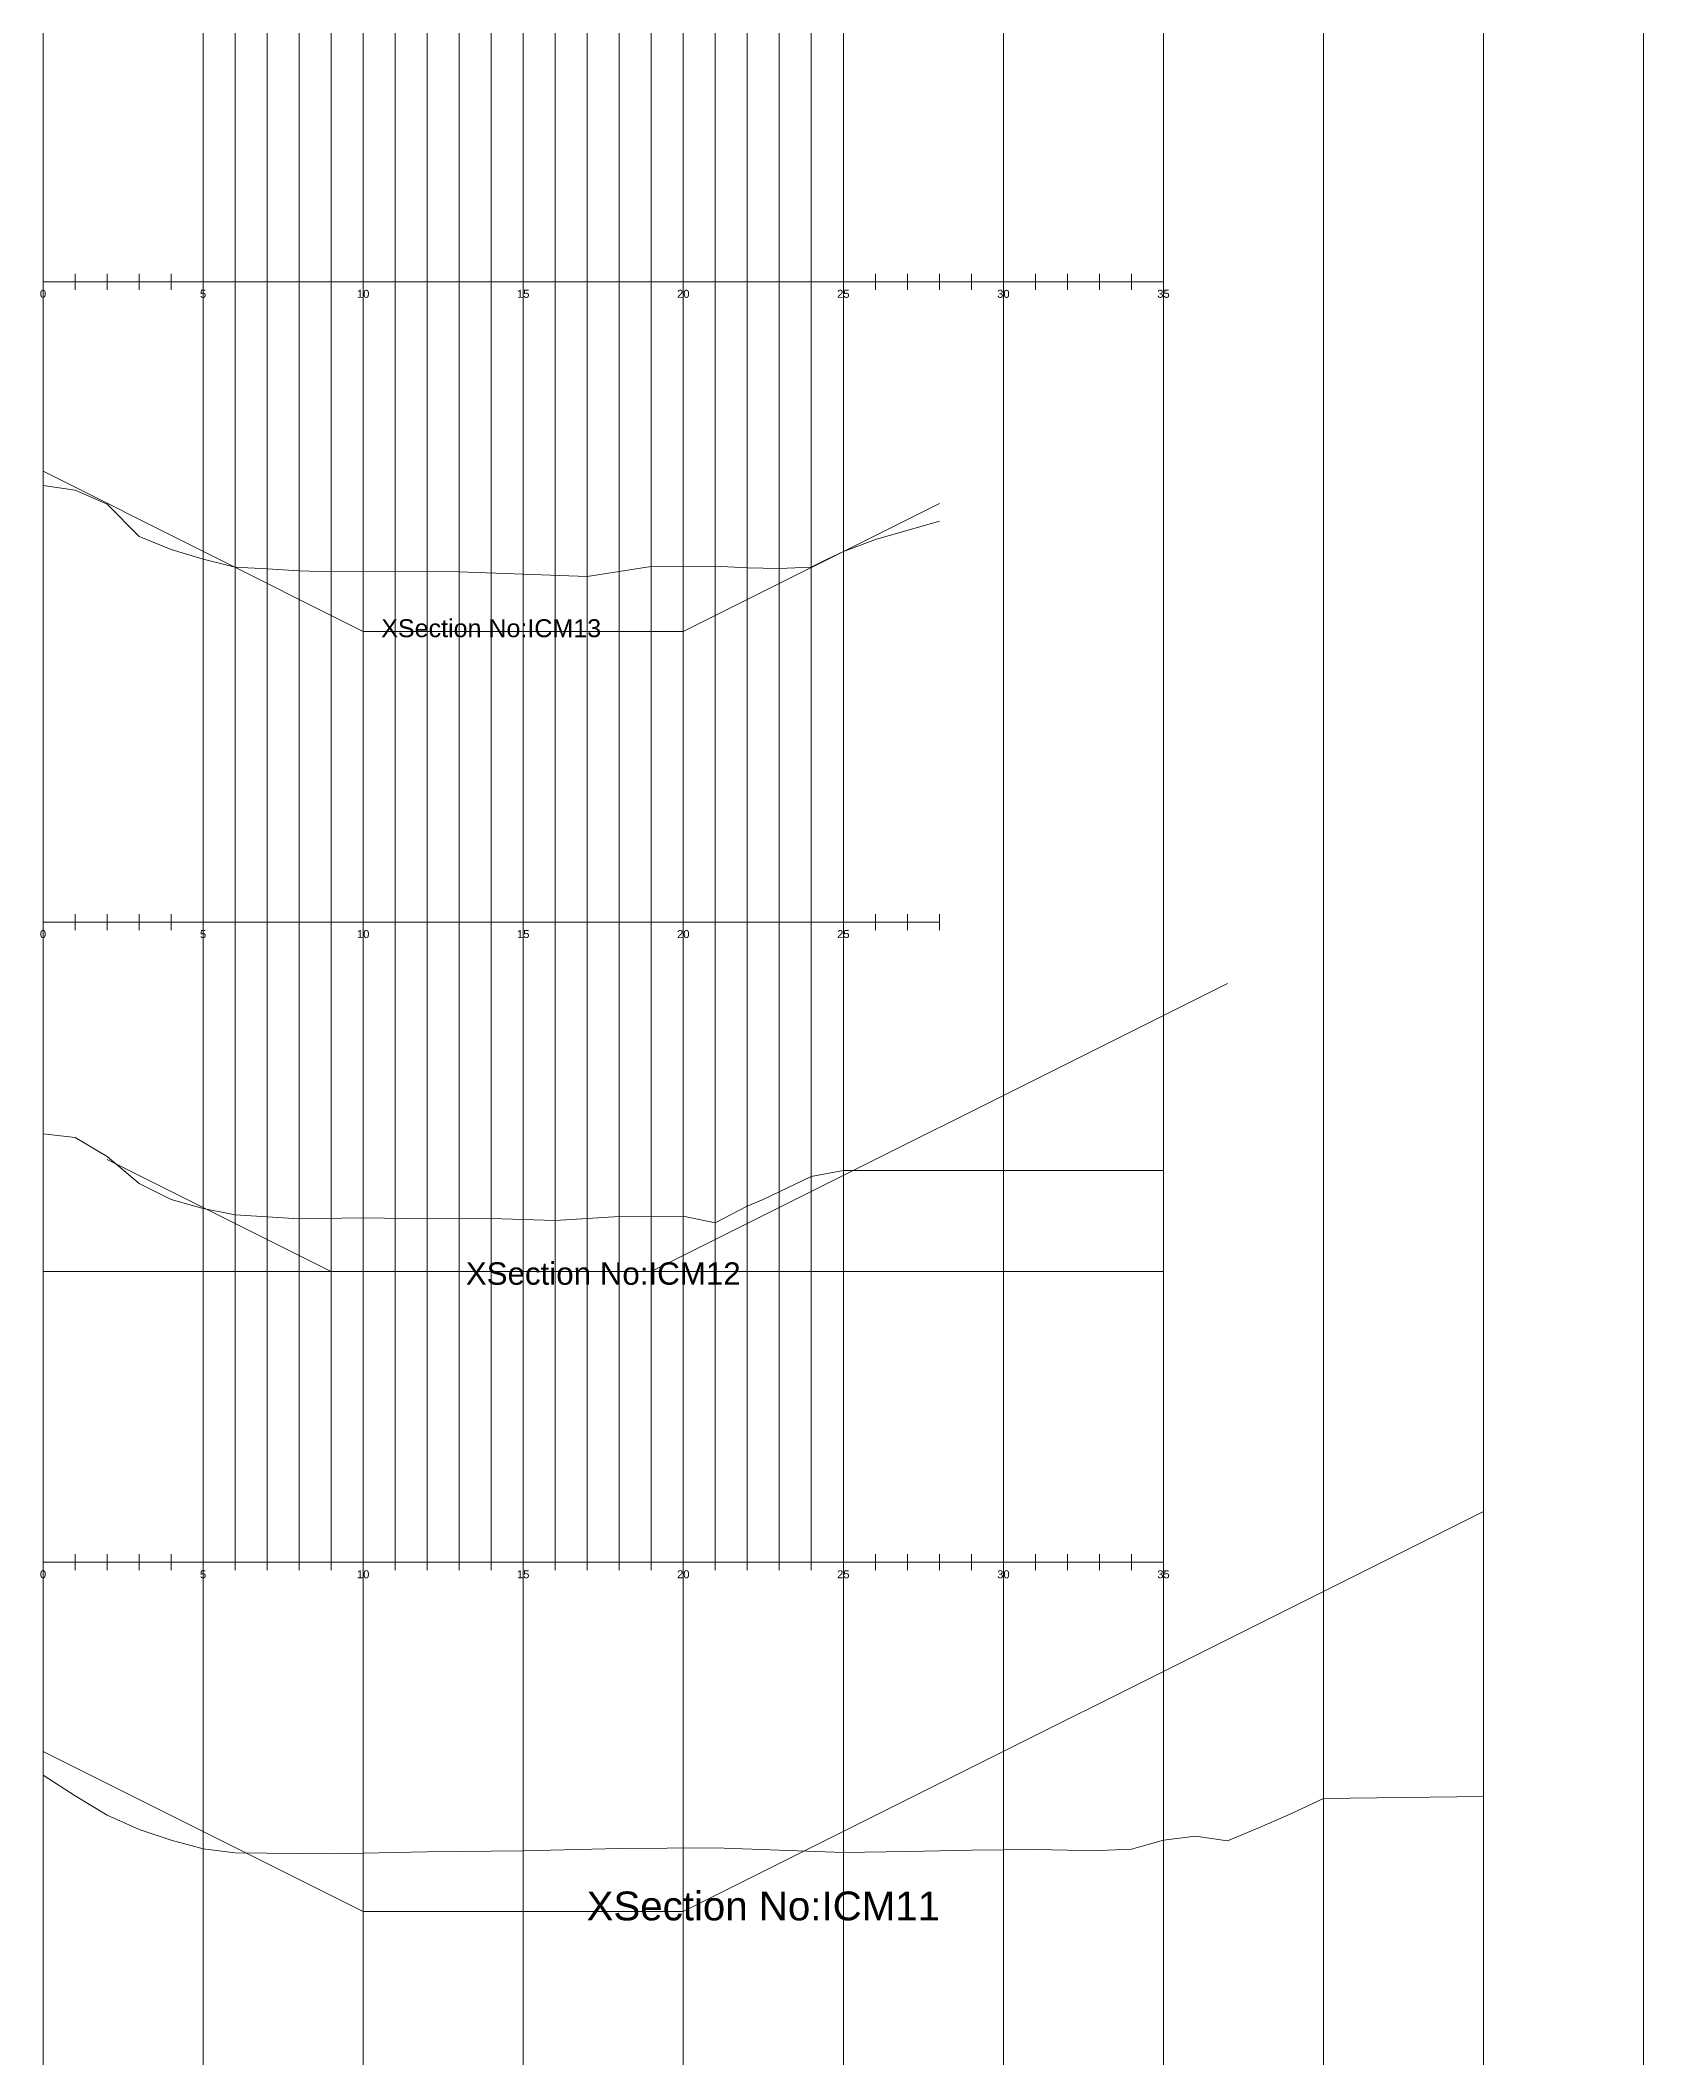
# Model space of a CAD drawing. Header units: inches. Extents: x 1000 to 1050, y 19 to 510.
# Drawn here: x 999.9 to 1050, y 244.5 to 307.5 of the extents above; entities that cross this region are included whole.
import ezdxf

# ---------------------------------------------------------------- set-up
doc = ezdxf.new("R2010")
doc.units = ezdxf.units.IN
doc.header["$LTSCALE"] = 7
doc.header["$MEASUREMENT"] = 0
doc.layers.add('Cross Section Labels', color=7, linetype='Continuous', lineweight=9)
doc.styles.get("Standard").update_dxf_attribs({"font": 'arial.ttf'})

msp = doc.modelspace()

# ---------------------------------------------------------------- linework, layer by layer
at = {"layer": 'Cross Section Labels'}
for p, q in [((1000, 510), (1000, 20)), ((1005, 510), (1005, 20)), ((1006, 260), (1006, 510)), ((1007, 260), (1007, 510)), ((1008, 260), (1008, 510)), ((1009, 260), (1009, 510)), ((1010, 510), (1010, 20)), ((1010, 260), (1010, 510)), ((1010, 260), (1010, 510)), ((1011, 260), (1011, 510)), ((1012, 260), (1012, 510)), ((1013, 260), (1013, 510)), ((1014, 260), (1014, 510)), ((1015, 510), (1015, 20)), ((1015, 260), (1015, 510)), ((1016, 260), (1016, 510)), ((1017, 260), (1017, 510)), ((1018, 260), (1018, 510)), ((1019, 260), (1019, 510)), ((1020, 510), (1020, 20)), ((1020, 260), (1020, 510)), ((1020, 260), (1020, 510)), ((1021, 260), (1021, 510)), ((1022, 260), (1022, 510)), ((1023, 260), (1023, 510)), ((1024, 260), (1024, 510)), ((1025, 510), (1025, 20)), ((1030, 510), (1030, 20)), ((1035, 510), (1035, 20)), ((1040, 510), (1040, 20)), ((1045, 510), (1045, 20)), ((1050, 510), (1050, 20)), ((1000, 269.08), (1035, 269.08))]:
    msp.add_line(p, q, dxfattribs=at)
for points in [[(1000, 299.75), (1000, 300.25)], [(1000, 299.75), (1000, 300.25)], [(1000, 300), (1035, 300)], [(1000, 300), (1035, 300)], [(1001, 299.75), (1001, 300.25)], [(1001, 299.75), (1001, 300.25)], [(1002, 299.75), (1002, 300.25)], [(1002, 299.75), (1002, 300.25)], [(1003, 299.75), (1003, 300.25)], [(1003, 299.75), (1003, 300.25)], [(1004, 299.75), (1004, 300.25)], [(1004, 299.75), (1004, 300.25)], [(1005, 299.75), (1005, 300.25)], [(1005, 299.75), (1005, 300.25)], [(1006, 299.75), (1006, 300.25)], [(1006, 299.75), (1006, 300.25)], [(1007, 299.75), (1007, 300.25)], [(1007, 299.75), (1007, 300.25)], [(1008, 299.75), (1008, 300.25)], [(1008, 299.75), (1008, 300.25)], [(1009, 299.75), (1009, 300.25)], [(1009, 299.75), (1009, 300.25)], [(1010, 299.75), (1010, 300.25)], [(1010, 299.75), (1010, 300.25)], [(1011, 299.75), (1011, 300.25)], [(1011, 299.75), (1011, 300.25)], [(1012, 299.75), (1012, 300.25)], [(1012, 299.75), (1012, 300.25)], [(1013, 299.75), (1013, 300.25)], [(1013, 299.75), (1013, 300.25)], [(1014, 299.75), (1014, 300.25)], [(1014, 299.75), (1014, 300.25)], [(1015, 299.75), (1015, 300.25)], [(1015, 299.75), (1015, 300.25)], [(1016, 299.75), (1016, 300.25)], [(1016, 299.75), (1016, 300.25)], [(1017, 299.75), (1017, 300.25)], [(1017, 299.75), (1017, 300.25)], [(1018, 299.75), (1018, 300.25)], [(1018, 299.75), (1018, 300.25)], [(1019, 299.75), (1019, 300.25)], [(1019, 299.75), (1019, 300.25)], [(1020, 299.75), (1020, 300.25)], [(1020, 299.75), (1020, 300.25)], [(1021, 299.75), (1021, 300.25)], [(1021, 299.75), (1021, 300.25)], [(1022, 299.75), (1022, 300.25)], [(1022, 299.75), (1022, 300.25)], [(1023, 299.75), (1023, 300.25)], [(1023, 299.75), (1023, 300.25)], [(1024, 299.75), (1024, 300.25)], [(1024, 299.75), (1024, 300.25)], [(1025, 299.75), (1025, 300.25)], [(1025, 299.75), (1025, 300.25)], [(1026, 299.75), (1026, 300.25)], [(1026, 299.75), (1026, 300.25)], [(1027, 299.75), (1027, 300.25)], [(1027, 299.75), (1027, 300.25)], [(1028, 299.75), (1028, 300.25)], [(1028, 299.75), (1028, 300.25)], [(1029, 299.75), (1029, 300.25)], [(1029, 299.75), (1029, 300.25)], [(1030, 299.75), (1030, 300.25)], [(1030, 299.75), (1030, 300.25)], [(1031, 299.75), (1031, 300.25)], [(1031, 299.75), (1031, 300.25)], [(1032, 299.75), (1032, 300.25)], [(1032, 299.75), (1032, 300.25)], [(1033, 299.75), (1033, 300.25)], [(1033, 299.75), (1033, 300.25)], [(1034, 299.75), (1034, 300.25)], [(1034, 299.75), (1034, 300.25)], [(1035, 299.75), (1035, 300.25)], [(1035, 299.75), (1035, 300.25)], [(1000, 294.08), (1010, 289.08), (1015, 289.08), (1020, 289.08), (1028, 293.08)], [(1028, 292.522), (1026, 291.952), (1025, 291.572), (1024.5, 291.334), (1024, 291.084), (1023, 291.044), (1022, 291.064), (1021, 291.114), (1019, 291.104), (1017, 290.794), (1015, 290.864), (1013, 290.944), (1011, 290.964), (1009, 290.944), (1008, 290.974), (1007, 291.034), (1006, 291.084), (1005, 291.334), (1004, 291.642), (1003, 292.042), (1002, 293.052), (1001, 293.492), (1000, 293.632)], [(1000, 279.75), (1000, 280.25)], [(1000, 279.75), (1000, 280.25)], [(1000, 280), (1028, 280)], [(1000, 280), (1028, 280)], [(1001, 279.75), (1001, 280.25)], [(1001, 279.75), (1001, 280.25)], [(1002, 279.75), (1002, 280.25)], [(1002, 279.75), (1002, 280.25)], [(1003, 279.75), (1003, 280.25)], [(1003, 279.75), (1003, 280.25)], [(1004, 279.75), (1004, 280.25)], [(1004, 279.75), (1004, 280.25)], [(1005, 279.75), (1005, 280.25)], [(1005, 279.75), (1005, 280.25)], [(1006, 279.75), (1006, 280.25)], [(1006, 279.75), (1006, 280.25)], [(1007, 279.75), (1007, 280.25)], [(1007, 279.75), (1007, 280.25)], [(1008, 279.75), (1008, 280.25)], [(1008, 279.75), (1008, 280.25)], [(1009, 279.75), (1009, 280.25)], [(1009, 279.75), (1009, 280.25)], [(1010, 279.75), (1010, 280.25)], [(1010, 279.75), (1010, 280.25)], [(1011, 279.75), (1011, 280.25)], [(1011, 279.75), (1011, 280.25)], [(1012, 279.75), (1012, 280.25)], [(1012, 279.75), (1012, 280.25)], [(1013, 279.75), (1013, 280.25)], [(1013, 279.75), (1013, 280.25)], [(1014, 279.75), (1014, 280.25)], [(1014, 279.75), (1014, 280.25)], [(1015, 279.75), (1015, 280.25)], [(1015, 279.75), (1015, 280.25)], [(1016, 279.75), (1016, 280.25)], [(1016, 279.75), (1016, 280.25)], [(1017, 279.75), (1017, 280.25)], [(1017, 279.75), (1017, 280.25)], [(1018, 279.75), (1018, 280.25)], [(1018, 279.75), (1018, 280.25)], [(1019, 279.75), (1019, 280.25)], [(1019, 279.75), (1019, 280.25)], [(1020, 279.75), (1020, 280.25)], [(1020, 279.75), (1020, 280.25)], [(1021, 279.75), (1021, 280.25)], [(1021, 279.75), (1021, 280.25)], [(1022, 279.75), (1022, 280.25)], [(1022, 279.75), (1022, 280.25)], [(1023, 279.75), (1023, 280.25)], [(1023, 279.75), (1023, 280.25)], [(1024, 279.75), (1024, 280.25)], [(1024, 279.75), (1024, 280.25)], [(1025, 279.75), (1025, 280.25)], [(1025, 279.75), (1025, 280.25)], [(1026, 279.75), (1026, 280.25)], [(1026, 279.75), (1026, 280.25)], [(1027, 279.75), (1027, 280.25)], [(1027, 279.75), (1027, 280.25)], [(1028, 279.75), (1028, 280.25)], [(1028, 279.75), (1028, 280.25)], [(1002, 272.58), (1009, 269.08), (1014, 269.08), (1019, 269.08), (1037, 278.08)], [(1035, 272.234), (1025, 272.234), (1024, 272.054), (1023, 271.574), (1022.5, 271.336), (1022, 271.127), (1021, 270.607), (1020, 270.817), (1018, 270.807), (1016, 270.677), (1014, 270.737), (1012, 270.727), (1010, 270.757), (1008, 270.727), (1007, 270.797), (1006, 270.857), (1005, 271.047), (1004, 271.337), (1003, 271.834), (1002, 272.674), (1001, 273.274), (1000, 273.384)], [(1000, 254.09), (1010, 249.09), (1015, 249.09), (1020, 249.09), (1045, 261.59)], [(1000, 259.75), (1000, 260.25)], [(1000, 259.75), (1000, 260.25)], [(1000, 260), (1035, 260)], [(1000, 260), (1035, 260)], [(1001, 259.75), (1001, 260.25)], [(1001, 259.75), (1001, 260.25)], [(1002, 259.75), (1002, 260.25)], [(1002, 259.75), (1002, 260.25)], [(1003, 259.75), (1003, 260.25)], [(1003, 259.75), (1003, 260.25)], [(1004, 259.75), (1004, 260.25)], [(1004, 259.75), (1004, 260.25)], [(1005, 259.75), (1005, 260.25)], [(1005, 259.75), (1005, 260.25)], [(1006, 259.75), (1006, 260.25)], [(1006, 259.75), (1006, 260.25)], [(1007, 259.75), (1007, 260.25)], [(1007, 259.75), (1007, 260.25)], [(1008, 259.75), (1008, 260.25)], [(1008, 259.75), (1008, 260.25)], [(1009, 259.75), (1009, 260.25)], [(1009, 259.75), (1009, 260.25)], [(1010, 259.75), (1010, 260.25)], [(1010, 259.75), (1010, 260.25)], [(1011, 259.75), (1011, 260.25)], [(1011, 259.75), (1011, 260.25)], [(1012, 259.75), (1012, 260.25)], [(1012, 259.75), (1012, 260.25)], [(1013, 259.75), (1013, 260.25)], [(1013, 259.75), (1013, 260.25)], [(1014, 259.75), (1014, 260.25)], [(1014, 259.75), (1014, 260.25)], [(1015, 259.75), (1015, 260.25)], [(1015, 259.75), (1015, 260.25)], [(1016, 259.75), (1016, 260.25)], [(1016, 259.75), (1016, 260.25)], [(1017, 259.75), (1017, 260.25)], [(1017, 259.75), (1017, 260.25)], [(1018, 259.75), (1018, 260.25)], [(1018, 259.75), (1018, 260.25)], [(1019, 259.75), (1019, 260.25)], [(1019, 259.75), (1019, 260.25)], [(1020, 259.75), (1020, 260.25)], [(1020, 259.75), (1020, 260.25)], [(1021, 259.75), (1021, 260.25)], [(1021, 259.75), (1021, 260.25)], [(1022, 259.75), (1022, 260.25)], [(1022, 259.75), (1022, 260.25)], [(1023, 259.75), (1023, 260.25)], [(1023, 259.75), (1023, 260.25)], [(1024, 259.75), (1024, 260.25)], [(1024, 259.75), (1024, 260.25)], [(1025, 259.75), (1025, 260.25)], [(1025, 259.75), (1025, 260.25)], [(1026, 259.75), (1026, 260.25)], [(1026, 259.75), (1026, 260.25)], [(1027, 259.75), (1027, 260.25)], [(1027, 259.75), (1027, 260.25)], [(1028, 259.75), (1028, 260.25)], [(1028, 259.75), (1028, 260.25)], [(1029, 259.75), (1029, 260.25)], [(1029, 259.75), (1029, 260.25)], [(1030, 259.75), (1030, 260.25)], [(1030, 259.75), (1030, 260.25)], [(1031, 259.75), (1031, 260.25)], [(1031, 259.75), (1031, 260.25)], [(1032, 259.75), (1032, 260.25)], [(1032, 259.75), (1032, 260.25)], [(1033, 259.75), (1033, 260.25)], [(1033, 259.75), (1033, 260.25)], [(1034, 259.75), (1034, 260.25)], [(1034, 259.75), (1034, 260.25)], [(1035, 259.75), (1035, 260.25)], [(1035, 259.75), (1035, 260.25)], [(1045, 252.681), (1040, 252.621), (1039, 252.151), (1038, 251.711), (1037, 251.301), (1036, 251.441), (1035, 251.323), (1034, 251.043), (1033, 250.993), (1032, 251.013), (1031, 251.033), (1029, 251.003), (1027, 250.963), (1025, 250.933), (1023, 251.013), (1021, 251.083), (1018, 251.063), (1015, 250.983), (1012, 250.953), (1009, 250.893), (1006, 250.923), (1005, 251.053), (1004, 251.323), (1003, 251.651), (1002, 252.101), (1001, 252.701), (1000, 253.351)]]:
    msp.add_lwpolyline(points, dxfattribs=at)

# ---------------------------------------------------------------- texts
for s, insert, char_height, attachment_point in [('0', (1000, 299.75), 0.25, 2), ('0', (1000, 299.75), 0.25, 2), ('5', (1005, 299.75), 0.25, 2), ('5', (1005, 299.75), 0.25, 2), ('10', (1010, 299.75), 0.25, 2), ('10', (1010, 299.75), 0.25, 2), ('15', (1015, 299.75), 0.25, 2), ('15', (1015, 299.75), 0.25, 2), ('20', (1020, 299.75), 0.25, 2), ('20', (1020, 299.75), 0.25, 2), ('25', (1025, 299.75), 0.25, 2), ('25', (1025, 299.75), 0.25, 2), ('30', (1030, 299.75), 0.25, 2), ('30', (1030, 299.75), 0.25, 2), ('35', (1035, 299.75), 0.25, 2), ('35', (1035, 299.75), 0.25, 2), ('XSection No:ICM13', (1014, 289.175), 0.56, 5), ('XSection No:ICM13', (1014, 289.175), 0.56, 5), ('0', (1000, 279.75), 0.25, 2), ('0', (1000, 279.75), 0.25, 2), ('5', (1005, 279.75), 0.25, 2), ('5', (1005, 279.75), 0.25, 2), ('10', (1010, 279.75), 0.25, 2), ('10', (1010, 279.75), 0.25, 2), ('15', (1015, 279.75), 0.25, 2), ('15', (1015, 279.75), 0.25, 2), ('20', (1020, 279.75), 0.25, 2), ('20', (1020, 279.75), 0.25, 2), ('25', (1025, 279.75), 0.25, 2), ('25', (1025, 279.75), 0.25, 2), ('XSection No:ICM12', (1017.5, 269.016), 0.7, 5), ('XSection No:ICM12', (1017.5, 269.016), 0.7, 5), ('0', (1000, 259.75), 0.25, 2), ('0', (1000, 259.75), 0.25, 2), ('5', (1005, 259.75), 0.25, 2), ('5', (1005, 259.75), 0.25, 2), ('10', (1010, 259.75), 0.25, 2), ('10', (1010, 259.75), 0.25, 2), ('15', (1015, 259.75), 0.25, 2), ('15', (1015, 259.75), 0.25, 2), ('20', (1020, 259.75), 0.25, 2), ('20', (1020, 259.75), 0.25, 2), ('25', (1025, 259.75), 0.25, 2), ('25', (1025, 259.75), 0.25, 2), ('30', (1030, 259.75), 0.25, 2), ('30', (1030, 259.75), 0.25, 2), ('35', (1035, 259.75), 0.25, 2), ('35', (1035, 259.75), 0.25, 2), ('XSection No:ICM11', (1022.5, 249.259), 0.9, 5), ('XSection No:ICM11', (1022.5, 249.259), 0.9, 5)]:
    msp.add_mtext(s, dxfattribs=dict(at, insert=insert, char_height=char_height, attachment_point=attachment_point))

doc.saveas('drawing.dxf')
